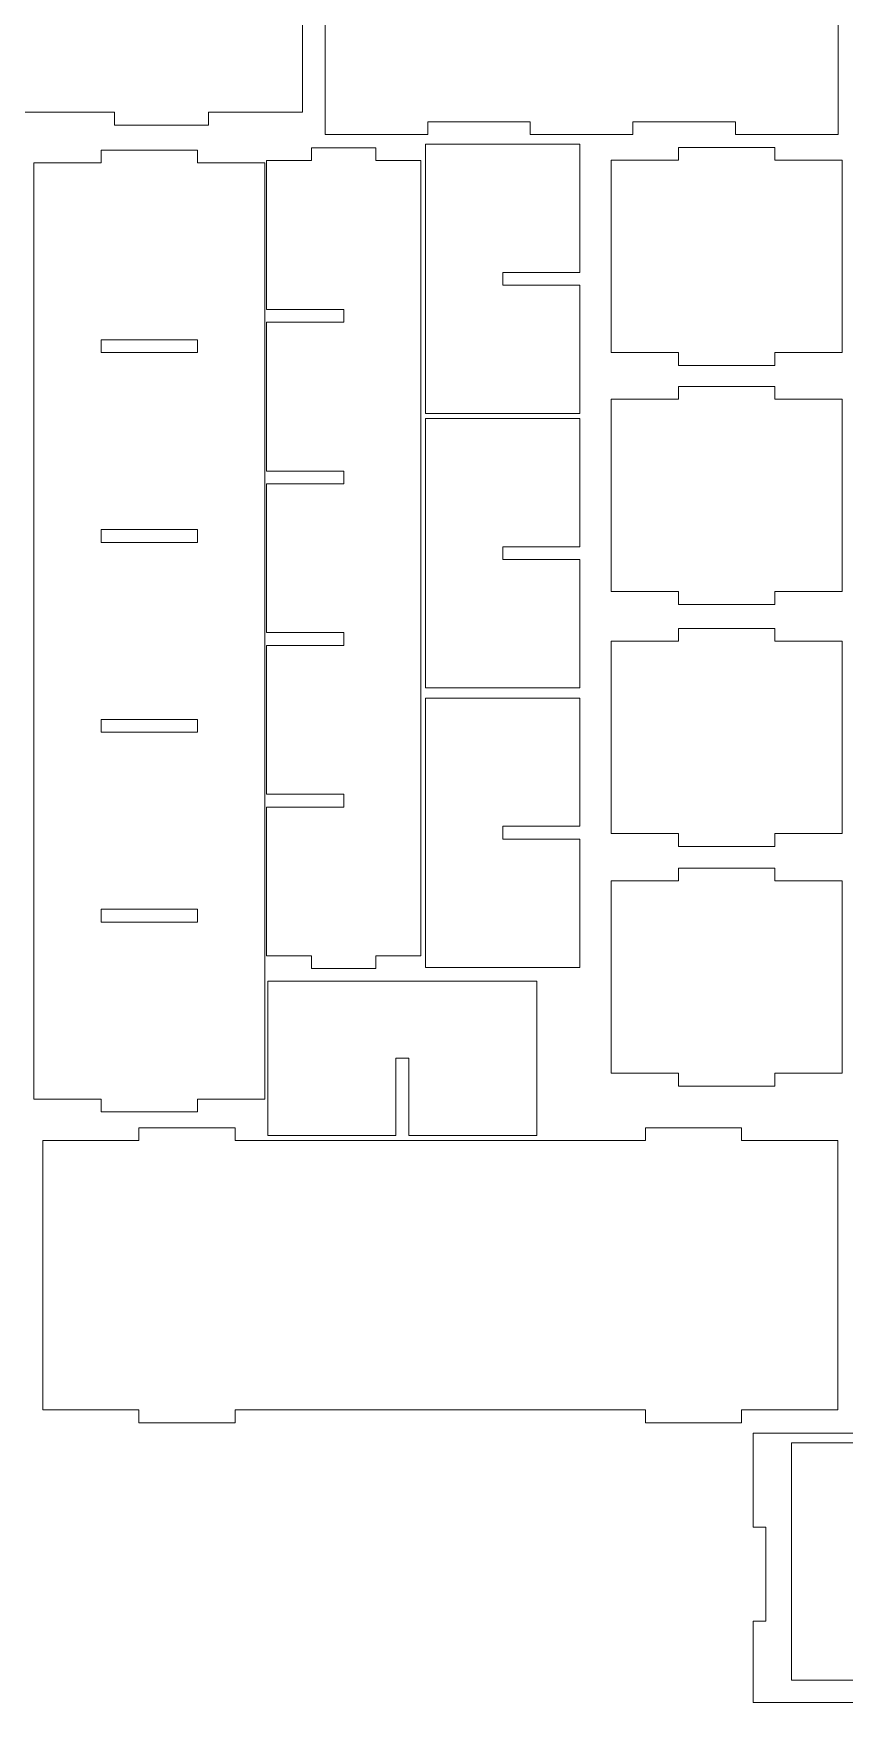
# Model space of a CAD drawing. Header units: millimetres. Extents: x -788 to 788, y -1290 to 1290.
# Drawn here: x -135 to 118, y 134 to 659 of the extents above; entities that cross this region are included whole.
import ezdxf

# ---------------------------------------------------------------- set-up
doc = ezdxf.new("R2010")
doc.units = ezdxf.units.MM
doc.header["$MEASUREMENT"] = 0
doc.layers.add('Camada 1', color=7, linetype='Continuous')

msp = doc.modelspace()

# ---------------------------------------------------------------- linework, layer by layer
at = {"layer": 'Camada 1', "color": 250, "lineweight": 20}
for points, knots in [([(-541.6281, 612.0934), (-541.6281, 612.0934), (-484.1736, 612.0934), (-484.1736, 612.0934), (-484.1736, 612.0934), (-484.1736, 612.0934), (-484.1736, 608.0934), (-484.1736, 608.0934), (-484.1736, 608.0934), (-484.1736, 608.0934), (-426.719, 608.0934), (-426.719, 608.0934), (-426.719, 608.0934), (-426.719, 608.0934), (-426.719, 612.0934), (-426.719, 612.0934), (-426.719, 612.0934), (-426.719, 612.0934), (-369.2645, 612.0934), (-369.2645, 612.0934), (-369.2645, 612.0934), (-369.2645, 612.0934), (-369.2645, 608.0934), (-369.2645, 608.0934), (-369.2645, 608.0934), (-369.2645, 608.0934), (-311.8099, 608.0934), (-311.8099, 608.0934), (-311.8099, 608.0934), (-311.8099, 608.0934), (-311.8099, 612.0934), (-311.8099, 612.0934), (-311.8099, 612.0934), (-311.8099, 612.0934), (-254.3554, 612.0934), (-254.3554, 612.0934), (-254.3554, 612.0934), (-254.3554, 612.0934), (-254.3554, 608.0934), (-254.3554, 608.0934), (-254.3554, 608.0934), (-254.3554, 608.0934), (-196.9008, 608.0934), (-196.9008, 608.0934), (-196.9008, 608.0934), (-196.9008, 608.0934), (-196.9008, 612.0934), (-196.9008, 612.0934), (-196.9008, 612.0934), (-196.9008, 612.0934), (-139.4463, 612.0934), (-139.4463, 612.0934), (-139.4463, 612.0934), (-139.4463, 612.0934), (-139.4463, 634.0934), (-139.4463, 634.0934), (-139.4463, 634.0934), (-139.4463, 634.0934), (-110.113, 634.0934), (-110.113, 634.0934), (-110.113, 634.0934), (-110.113, 634.0934), (-110.113, 630.0934), (-110.113, 630.0934), (-110.113, 630.0934), (-110.113, 630.0934), (-80.7796, 630.0934), (-80.7796, 630.0934), (-80.7796, 630.0934), (-80.7796, 630.0934), (-80.7796, 634.0934), (-80.7796, 634.0934), (-80.7796, 634.0934), (-80.7796, 634.0934), (-51.4463, 634.0934), (-51.4463, 634.0934), (-51.4463, 634.0934), (-51.4463, 634.0934), (-51.4463, 669.522), (-51.4463, 669.522), (-51.4463, 669.522), (-51.4463, 669.522), (-47.4463, 669.522), (-47.4463, 669.522), (-47.4463, 669.522), (-47.4463, 669.522), (-47.4463, 704.9505), (-47.4463, 704.9505), (-47.4463, 704.9505), (-47.4463, 704.9505), (-51.4463, 704.9505), (-51.4463, 704.9505), (-51.4463, 704.9505), (-51.4463, 704.9505), (-51.4463, 740.3791), (-51.4463, 740.3791), (-51.4463, 740.3791), (-51.4463, 740.3791), (-47.4463, 740.3791), (-47.4463, 740.3791), (-47.4463, 740.3791), (-47.4463, 740.3791), (-47.4463, 775.8077), (-47.4463, 775.8077), (-47.4463, 775.8077), (-47.4463, 775.8077), (-51.4463, 775.8077), (-51.4463, 775.8077), (-51.4463, 775.8077), (-51.4463, 775.8077), (-51.4463, 811.2363), (-51.4463, 811.2363), (-51.4463, 811.2363), (-51.4463, 811.2363), (-47.4463, 811.2363), (-47.4463, 811.2363), (-47.4463, 811.2363), (-47.4463, 811.2363), (-47.4463, 846.6648), (-47.4463, 846.6648), (-47.4463, 846.6648), (-47.4463, 846.6648), (-51.4463, 846.6648), (-51.4463, 846.6648), (-51.4463, 846.6648), (-51.4463, 846.6648), (-51.4463, 882.0934), (-51.4463, 882.0934), (-51.4463, 882.0934), (-51.4463, 882.0934), (-80.7796, 882.0934), (-80.7796, 882.0934), (-80.7796, 882.0934), (-80.7796, 882.0934), (-80.7796, 886.0934), (-80.7796, 886.0934), (-80.7796, 886.0934), (-80.7796, 886.0934), (-110.113, 886.0934), (-110.113, 886.0934), (-110.113, 886.0934), (-110.113, 886.0934), (-110.113, 882.0934), (-110.113, 882.0934), (-110.113, 882.0934), (-110.113, 882.0934), (-139.4463, 882.0934), (-139.4463, 882.0934), (-139.4463, 882.0934), (-139.4463, 882.0934), (-139.4463, 904.0934), (-139.4463, 904.0934), (-139.4463, 904.0934), (-139.4463, 904.0934), (-196.9008, 904.0934), (-196.9008, 904.0934), (-196.9008, 904.0934), (-196.9008, 904.0934), (-196.9008, 908.0934), (-196.9008, 908.0934), (-196.9008, 908.0934), (-196.9008, 908.0934), (-254.3554, 908.0934), (-254.3554, 908.0934), (-254.3554, 908.0934), (-254.3554, 908.0934), (-254.3554, 904.0934), (-254.3554, 904.0934), (-254.3554, 904.0934), (-254.3554, 904.0934), (-311.8099, 904.0934), (-311.8099, 904.0934), (-311.8099, 904.0934), (-311.8099, 904.0934), (-311.8099, 908.0934), (-311.8099, 908.0934), (-311.8099, 908.0934), (-311.8099, 908.0934), (-369.2645, 908.0934), (-369.2645, 908.0934), (-369.2645, 908.0934), (-369.2645, 908.0934), (-369.2645, 904.0934), (-369.2645, 904.0934), (-369.2645, 904.0934), (-369.2645, 904.0934), (-426.719, 904.0934), (-426.719, 904.0934), (-426.719, 904.0934), (-426.719, 904.0934), (-426.719, 908.0934), (-426.719, 908.0934), (-426.719, 908.0934), (-426.719, 908.0934), (-484.1736, 908.0934), (-484.1736, 908.0934), (-484.1736, 908.0934), (-484.1736, 908.0934), (-484.1736, 904.0934), (-484.1736, 904.0934), (-484.1736, 904.0934), (-484.1736, 904.0934), (-541.6281, 904.0934), (-541.6281, 904.0934), (-541.6281, 904.0934), (-541.6281, 904.0934), (-541.6281, 908.0934), (-541.6281, 908.0934), (-541.6281, 908.0934), (-541.6281, 908.0934), (-599.0827, 908.0934), (-599.0827, 908.0934), (-599.0827, 908.0934), (-599.0827, 908.0934), (-599.0827, 904.0934), (-599.0827, 904.0934), (-599.0827, 904.0934), (-599.0827, 904.0934), (-656.5372, 904.0934), (-656.5372, 904.0934), (-656.5372, 904.0934), (-656.5372, 904.0934), (-656.5372, 908.0934), (-656.5372, 908.0934), (-656.5372, 908.0934), (-656.5372, 908.0934), (-713.9918, 908.0934), (-713.9918, 908.0934), (-713.9918, 908.0934), (-713.9918, 908.0934), (-713.9918, 904.0934), (-713.9918, 904.0934), (-713.9918, 904.0934), (-713.9918, 904.0934), (-771.4463, 904.0934), (-771.4463, 904.0934), (-771.4463, 904.0934), (-771.4463, 904.0934), (-771.4463, 862.3791), (-771.4463, 862.3791), (-771.4463, 862.3791), (-771.4463, 862.3791), (-775.4463, 862.3791), (-775.4463, 862.3791), (-775.4463, 862.3791), (-775.4463, 862.3791), (-775.4463, 820.6648), (-775.4463, 820.6648), (-775.4463, 820.6648), (-775.4463, 820.6648), (-771.4463, 820.6648), (-771.4463, 820.6648), (-771.4463, 820.6648), (-771.4463, 820.6648), (-771.4463, 778.9505), (-771.4463, 778.9505), (-771.4463, 778.9505), (-771.4463, 778.9505), (-775.4463, 778.9505), (-775.4463, 778.9505), (-775.4463, 778.9505), (-775.4463, 778.9505), (-775.4463, 737.2363), (-775.4463, 737.2363), (-775.4463, 737.2363), (-775.4463, 737.2363), (-771.4463, 737.2363), (-771.4463, 737.2363), (-771.4463, 737.2363), (-771.4463, 737.2363), (-771.4463, 695.522), (-771.4463, 695.522), (-771.4463, 695.522), (-771.4463, 695.522), (-775.4463, 695.522), (-775.4463, 695.522), (-775.4463, 695.522), (-775.4463, 695.522), (-775.4463, 653.8077), (-775.4463, 653.8077), (-775.4463, 653.8077), (-775.4463, 653.8077), (-771.4463, 653.8077), (-771.4463, 653.8077), (-771.4463, 653.8077), (-771.4463, 653.8077), (-771.4463, 612.0934), (-771.4463, 612.0934), (-771.4463, 612.0934), (-771.4463, 612.0934), (-713.9918, 612.0934), (-713.9918, 612.0934), (-713.9918, 612.0934), (-713.9918, 612.0934), (-713.9918, 608.0934), (-713.9918, 608.0934), (-713.9918, 608.0934), (-713.9918, 608.0934), (-656.5372, 608.0934), (-656.5372, 608.0934), (-656.5372, 608.0934), (-656.5372, 608.0934), (-656.5372, 612.0934), (-656.5372, 612.0934), (-656.5372, 612.0934), (-656.5372, 612.0934), (-599.0827, 612.0934), (-599.0827, 612.0934), (-599.0827, 612.0934), (-599.0827, 612.0934), (-599.0827, 608.0934), (-599.0827, 608.0934), (-599.0827, 608.0934), (-599.0827, 608.0934), (-541.6281, 608.0934), (-541.6281, 608.0934), (-541.6281, 608.0934), (-541.6281, 608.0934), (-541.6281, 612.0934), (-541.6281, 612.0934)], [0, 0, 0, 0, 0.01234568, 0.01234568, 0.01234568, 0.01234568, 0.02469136, 0.02469136, 0.02469136, 0.02469136, 0.03703704, 0.03703704, 0.03703704, 0.03703704, 0.04938272, 0.04938272, 0.04938272, 0.04938272, 0.0617284, 0.0617284, 0.0617284, 0.0617284, 0.07407407, 0.07407407, 0.07407407, 0.07407407, 0.08641975, 0.08641975, 0.08641975, 0.08641975, 0.09876543, 0.09876543, 0.09876543, 0.09876543, 0.11111111, 0.11111111, 0.11111111, 0.11111111, 0.12345679, 0.12345679, 0.12345679, 0.12345679, 0.13580247, 0.13580247, 0.13580247, 0.13580247, 0.14814815, 0.14814815, 0.14814815, 0.14814815, 0.16049383, 0.16049383, 0.16049383, 0.16049383, 0.17283951, 0.17283951, 0.17283951, 0.17283951, 0.18518519, 0.18518519, 0.18518519, 0.18518519, 0.19753086, 0.19753086, 0.19753086, 0.19753086, 0.20987654, 0.20987654, 0.20987654, 0.20987654, 0.22222222, 0.22222222, 0.22222222, 0.22222222, 0.2345679, 0.2345679, 0.2345679, 0.2345679, 0.24691358, 0.24691358, 0.24691358, 0.24691358, 0.25925926, 0.25925926, 0.25925926, 0.25925926, 0.27160494, 0.27160494, 0.27160494, 0.27160494, 0.28395062, 0.28395062, 0.28395062, 0.28395062, 0.2962963, 0.2962963, 0.2962963, 0.2962963, 0.30864198, 0.30864198, 0.30864198, 0.30864198, 0.32098765, 0.32098765, 0.32098765, 0.32098765, 0.33333333, 0.33333333, 0.33333333, 0.33333333, 0.34567901, 0.34567901, 0.34567901, 0.34567901, 0.35802469, 0.35802469, 0.35802469, 0.35802469, 0.37037037, 0.37037037, 0.37037037, 0.37037037, 0.38271605, 0.38271605, 0.38271605, 0.38271605, 0.39506173, 0.39506173, 0.39506173, 0.39506173, 0.40740741, 0.40740741, 0.40740741, 0.40740741, 0.41975309, 0.41975309, 0.41975309, 0.41975309, 0.43209877, 0.43209877, 0.43209877, 0.43209877, 0.44444444, 0.44444444, 0.44444444, 0.44444444, 0.45679012, 0.45679012, 0.45679012, 0.45679012, 0.4691358, 0.4691358, 0.4691358, 0.4691358, 0.48148148, 0.48148148, 0.48148148, 0.48148148, 0.49382716, 0.49382716, 0.49382716, 0.49382716, 0.50617284, 0.50617284, 0.50617284, 0.50617284, 0.51851852, 0.51851852, 0.51851852, 0.51851852, 0.5308642, 0.5308642, 0.5308642, 0.5308642, 0.54320988, 0.54320988, 0.54320988, 0.54320988, 0.55555556, 0.55555556, 0.55555556, 0.55555556, 0.56790123, 0.56790123, 0.56790123, 0.56790123, 0.58024691, 0.58024691, 0.58024691, 0.58024691, 0.59259259, 0.59259259, 0.59259259, 0.59259259, 0.60493827, 0.60493827, 0.60493827, 0.60493827, 0.61728395, 0.61728395, 0.61728395, 0.61728395, 0.62962963, 0.62962963, 0.62962963, 0.62962963, 0.64197531, 0.64197531, 0.64197531, 0.64197531, 0.65432099, 0.65432099, 0.65432099, 0.65432099, 0.66666667, 0.66666667, 0.66666667, 0.66666667, 0.67901235, 0.67901235, 0.67901235, 0.67901235, 0.69135802, 0.69135802, 0.69135802, 0.69135802, 0.7037037, 0.7037037, 0.7037037, 0.7037037, 0.71604938, 0.71604938, 0.71604938, 0.71604938, 0.72839506, 0.72839506, 0.72839506, 0.72839506, 0.74074074, 0.74074074, 0.74074074, 0.74074074, 0.75308642, 0.75308642, 0.75308642, 0.75308642, 0.7654321, 0.7654321, 0.7654321, 0.7654321, 0.77777778, 0.77777778, 0.77777778, 0.77777778, 0.79012346, 0.79012346, 0.79012346, 0.79012346, 0.80246914, 0.80246914, 0.80246914, 0.80246914, 0.81481481, 0.81481481, 0.81481481, 0.81481481, 0.82716049, 0.82716049, 0.82716049, 0.82716049, 0.83950617, 0.83950617, 0.83950617, 0.83950617, 0.85185185, 0.85185185, 0.85185185, 0.85185185, 0.86419753, 0.86419753, 0.86419753, 0.86419753, 0.87654321, 0.87654321, 0.87654321, 0.87654321, 0.88888889, 0.88888889, 0.88888889, 0.88888889, 0.90123457, 0.90123457, 0.90123457, 0.90123457, 0.91358025, 0.91358025, 0.91358025, 0.91358025, 0.92592593, 0.92592593, 0.92592593, 0.92592593, 0.9382716, 0.9382716, 0.9382716, 0.9382716, 0.95061728, 0.95061728, 0.95061728, 0.95061728, 0.96296296, 0.96296296, 0.96296296, 0.96296296, 0.97530864, 0.97530864, 0.97530864, 0.97530864, 1, 1, 1, 1]), ([(83.5537, 879.0934), (83.5537, 879.0934), (51.5537, 879.0934), (51.5537, 879.0934), (51.5537, 879.0934), (51.5537, 879.0934), (51.5537, 883.0934), (51.5537, 883.0934), (51.5537, 883.0934), (51.5537, 883.0934), (19.5537, 883.0934), (19.5537, 883.0934), (19.5537, 883.0934), (19.5537, 883.0934), (19.5537, 879.0934), (19.5537, 879.0934), (19.5537, 879.0934), (19.5537, 879.0934), (-12.4463, 879.0934), (-12.4463, 879.0934), (-12.4463, 879.0934), (-12.4463, 879.0934), (-12.4463, 883.0934), (-12.4463, 883.0934), (-12.4463, 883.0934), (-12.4463, 883.0934), (-44.4463, 883.0934), (-44.4463, 883.0934), (-44.4463, 883.0934), (-44.4463, 883.0934), (-44.4463, 627.0934), (-44.4463, 627.0934), (-44.4463, 627.0934), (-44.4463, 627.0934), (-12.4463, 627.0934), (-12.4463, 627.0934), (-12.4463, 627.0934), (-12.4463, 627.0934), (-12.4463, 631.0934), (-12.4463, 631.0934), (-12.4463, 631.0934), (-12.4463, 631.0934), (19.5537, 631.0934), (19.5537, 631.0934), (19.5537, 631.0934), (19.5537, 631.0934), (19.5537, 627.0934), (19.5537, 627.0934), (19.5537, 627.0934), (19.5537, 627.0934), (51.5537, 627.0934), (51.5537, 627.0934), (51.5537, 627.0934), (51.5537, 627.0934), (51.5537, 631.0934), (51.5537, 631.0934), (51.5537, 631.0934), (51.5537, 631.0934), (83.5537, 631.0934), (83.5537, 631.0934), (83.5537, 631.0934), (83.5537, 631.0934), (83.5537, 627.0934), (83.5537, 627.0934), (83.5537, 627.0934), (83.5537, 627.0934), (115.5537, 627.0934), (115.5537, 627.0934), (115.5537, 627.0934), (115.5537, 627.0934), (115.5537, 666.522), (115.5537, 666.522), (115.5537, 666.522), (115.5537, 666.522), (111.5537, 666.522), (111.5537, 666.522), (111.5537, 666.522), (111.5537, 666.522), (111.5537, 701.9505), (111.5537, 701.9505), (111.5537, 701.9505), (111.5537, 701.9505), (115.5537, 701.9505), (115.5537, 701.9505), (115.5537, 701.9505), (115.5537, 701.9505), (115.5537, 737.3791), (115.5537, 737.3791), (115.5537, 737.3791), (115.5537, 737.3791), (111.5537, 737.3791), (111.5537, 737.3791), (111.5537, 737.3791), (111.5537, 737.3791), (111.5537, 772.8077), (111.5537, 772.8077), (111.5537, 772.8077), (111.5537, 772.8077), (115.5537, 772.8077), (115.5537, 772.8077), (115.5537, 772.8077), (115.5537, 772.8077), (115.5537, 808.2363), (115.5537, 808.2363), (115.5537, 808.2363), (115.5537, 808.2363), (111.5537, 808.2363), (111.5537, 808.2363), (111.5537, 808.2363), (111.5537, 808.2363), (111.5537, 843.6648), (111.5537, 843.6648), (111.5537, 843.6648), (111.5537, 843.6648), (115.5537, 843.6648), (115.5537, 843.6648), (115.5537, 843.6648), (115.5537, 843.6648), (115.5537, 883.0934), (115.5537, 883.0934), (115.5537, 883.0934), (115.5537, 883.0934), (83.5537, 883.0934), (83.5537, 883.0934), (83.5537, 883.0934), (83.5537, 883.0934), (83.5537, 879.0934), (83.5537, 879.0934)], [0, 0, 0, 0, 0.03030303, 0.03030303, 0.03030303, 0.03030303, 0.06060606, 0.06060606, 0.06060606, 0.06060606, 0.09090909, 0.09090909, 0.09090909, 0.09090909, 0.12121212, 0.12121212, 0.12121212, 0.12121212, 0.15151515, 0.15151515, 0.15151515, 0.15151515, 0.18181818, 0.18181818, 0.18181818, 0.18181818, 0.21212121, 0.21212121, 0.21212121, 0.21212121, 0.24242424, 0.24242424, 0.24242424, 0.24242424, 0.27272727, 0.27272727, 0.27272727, 0.27272727, 0.3030303, 0.3030303, 0.3030303, 0.3030303, 0.33333333, 0.33333333, 0.33333333, 0.33333333, 0.36363636, 0.36363636, 0.36363636, 0.36363636, 0.39393939, 0.39393939, 0.39393939, 0.39393939, 0.42424242, 0.42424242, 0.42424242, 0.42424242, 0.45454545, 0.45454545, 0.45454545, 0.45454545, 0.48484848, 0.48484848, 0.48484848, 0.48484848, 0.51515152, 0.51515152, 0.51515152, 0.51515152, 0.54545455, 0.54545455, 0.54545455, 0.54545455, 0.57575758, 0.57575758, 0.57575758, 0.57575758, 0.60606061, 0.60606061, 0.60606061, 0.60606061, 0.63636364, 0.63636364, 0.63636364, 0.63636364, 0.66666667, 0.66666667, 0.66666667, 0.66666667, 0.6969697, 0.6969697, 0.6969697, 0.6969697, 0.72727273, 0.72727273, 0.72727273, 0.72727273, 0.75757576, 0.75757576, 0.75757576, 0.75757576, 0.78787879, 0.78787879, 0.78787879, 0.78787879, 0.81818182, 0.81818182, 0.81818182, 0.81818182, 0.84848485, 0.84848485, 0.84848485, 0.84848485, 0.87878788, 0.87878788, 0.87878788, 0.87878788, 0.90909091, 0.90909091, 0.90909091, 0.90909091, 0.93939394, 0.93939394, 0.93939394, 0.93939394, 1, 1, 1, 1]), ([(-63.2671, 326.2996), (-63.2671, 326.2996), (-63.2671, 618.2996), (-63.2671, 618.2996), (-63.2671, 618.2996), (-63.2671, 618.2996), (-84.2671, 618.2996), (-84.2671, 618.2996), (-84.2671, 618.2996), (-84.2671, 618.2996), (-84.2671, 622.2996), (-84.2671, 622.2996), (-84.2671, 622.2996), (-84.2671, 622.2996), (-114.2671, 622.2996), (-114.2671, 622.2996), (-114.2671, 622.2996), (-114.2671, 622.2996), (-114.2671, 618.2996), (-114.2671, 618.2996), (-114.2671, 618.2996), (-114.2671, 618.2996), (-135.2671, 618.2996), (-135.2671, 618.2996), (-135.2671, 618.2996), (-135.2671, 618.2996), (-135.2671, 326.2996), (-135.2671, 326.2996), (-135.2671, 326.2996), (-135.2671, 326.2996), (-114.2671, 326.2996), (-114.2671, 326.2996), (-114.2671, 326.2996), (-114.2671, 326.2996), (-114.2671, 322.2996), (-114.2671, 322.2996), (-114.2671, 322.2996), (-114.2671, 322.2996), (-84.2671, 322.2996), (-84.2671, 322.2996), (-84.2671, 322.2996), (-84.2671, 322.2996), (-84.2671, 326.2996), (-84.2671, 326.2996), (-84.2671, 326.2996), (-84.2671, 326.2996), (-63.2671, 326.2996), (-63.2671, 326.2996)], [0, 0, 0, 0, 0.07692308, 0.07692308, 0.07692308, 0.07692308, 0.15384615, 0.15384615, 0.15384615, 0.15384615, 0.23076923, 0.23076923, 0.23076923, 0.23076923, 0.30769231, 0.30769231, 0.30769231, 0.30769231, 0.38461538, 0.38461538, 0.38461538, 0.38461538, 0.46153846, 0.46153846, 0.46153846, 0.46153846, 0.53846154, 0.53846154, 0.53846154, 0.53846154, 0.61538462, 0.61538462, 0.61538462, 0.61538462, 0.69230769, 0.69230769, 0.69230769, 0.69230769, 0.76923077, 0.76923077, 0.76923077, 0.76923077, 0.84615385, 0.84615385, 0.84615385, 0.84615385, 1, 1, 1, 1]), ([(-14.5503, 618.9829), (-14.5503, 618.9829), (-28.6338, 618.9829), (-28.6338, 618.9829), (-28.6338, 618.9829), (-28.6338, 618.9829), (-28.6338, 622.9829), (-28.6338, 622.9829), (-28.6338, 622.9829), (-28.6338, 622.9829), (-48.6338, 622.9829), (-48.6338, 622.9829), (-48.6338, 622.9829), (-48.6338, 622.9829), (-48.6338, 618.9829), (-48.6338, 618.9829), (-48.6338, 618.9829), (-48.6338, 618.9829), (-62.7173, 618.9829), (-62.7173, 618.9829), (-62.7173, 618.9829), (-62.7173, 618.9829), (-62.7173, 572.5829), (-62.7173, 572.5829), (-62.7173, 572.5829), (-62.7173, 572.5829), (-38.6338, 572.5829), (-38.6338, 572.5829), (-38.6338, 572.5829), (-38.6338, 572.5829), (-38.6338, 568.5829), (-38.6338, 568.5829), (-38.6338, 568.5829), (-38.6338, 568.5829), (-62.7173, 568.5829), (-62.7173, 568.5829), (-62.7173, 568.5829), (-62.7173, 568.5829), (-62.7173, 522.1829), (-62.7173, 522.1829), (-62.7173, 522.1829), (-62.7173, 522.1829), (-38.6338, 522.1829), (-38.6338, 522.1829), (-38.6338, 522.1829), (-38.6338, 522.1829), (-38.6338, 518.1829), (-38.6338, 518.1829), (-38.6338, 518.1829), (-38.6338, 518.1829), (-62.7173, 518.1829), (-62.7173, 518.1829), (-62.7173, 518.1829), (-62.7173, 518.1829), (-62.7173, 471.7829), (-62.7173, 471.7829), (-62.7173, 471.7829), (-62.7173, 471.7829), (-38.6338, 471.7829), (-38.6338, 471.7829), (-38.6338, 471.7829), (-38.6338, 471.7829), (-38.6338, 467.7829), (-38.6338, 467.7829), (-38.6338, 467.7829), (-38.6338, 467.7829), (-62.7173, 467.7829), (-62.7173, 467.7829), (-62.7173, 467.7829), (-62.7173, 467.7829), (-62.7173, 421.3829), (-62.7173, 421.3829), (-62.7173, 421.3829), (-62.7173, 421.3829), (-38.6338, 421.3829), (-38.6338, 421.3829), (-38.6338, 421.3829), (-38.6338, 421.3829), (-38.6338, 417.3829), (-38.6338, 417.3829), (-38.6338, 417.3829), (-38.6338, 417.3829), (-62.7173, 417.3829), (-62.7173, 417.3829), (-62.7173, 417.3829), (-62.7173, 417.3829), (-62.7173, 370.9829), (-62.7173, 370.9829), (-62.7173, 370.9829), (-62.7173, 370.9829), (-48.6338, 370.9829), (-48.6338, 370.9829), (-48.6338, 370.9829), (-48.6338, 370.9829), (-48.6338, 366.9829), (-48.6338, 366.9829), (-48.6338, 366.9829), (-48.6338, 366.9829), (-28.6338, 366.9829), (-28.6338, 366.9829), (-28.6338, 366.9829), (-28.6338, 366.9829), (-28.6338, 370.9829), (-28.6338, 370.9829), (-28.6338, 370.9829), (-28.6338, 370.9829), (-14.5503, 370.9829), (-14.5503, 370.9829), (-14.5503, 370.9829), (-14.5503, 370.9829), (-14.5503, 618.9829), (-14.5503, 618.9829)], [0, 0, 0, 0, 0.03448276, 0.03448276, 0.03448276, 0.03448276, 0.06896552, 0.06896552, 0.06896552, 0.06896552, 0.10344828, 0.10344828, 0.10344828, 0.10344828, 0.13793103, 0.13793103, 0.13793103, 0.13793103, 0.17241379, 0.17241379, 0.17241379, 0.17241379, 0.20689655, 0.20689655, 0.20689655, 0.20689655, 0.24137931, 0.24137931, 0.24137931, 0.24137931, 0.27586207, 0.27586207, 0.27586207, 0.27586207, 0.31034483, 0.31034483, 0.31034483, 0.31034483, 0.34482759, 0.34482759, 0.34482759, 0.34482759, 0.37931034, 0.37931034, 0.37931034, 0.37931034, 0.4137931, 0.4137931, 0.4137931, 0.4137931, 0.44827586, 0.44827586, 0.44827586, 0.44827586, 0.48275862, 0.48275862, 0.48275862, 0.48275862, 0.51724138, 0.51724138, 0.51724138, 0.51724138, 0.55172414, 0.55172414, 0.55172414, 0.55172414, 0.5862069, 0.5862069, 0.5862069, 0.5862069, 0.62068966, 0.62068966, 0.62068966, 0.62068966, 0.65517241, 0.65517241, 0.65517241, 0.65517241, 0.68965517, 0.68965517, 0.68965517, 0.68965517, 0.72413793, 0.72413793, 0.72413793, 0.72413793, 0.75862069, 0.75862069, 0.75862069, 0.75862069, 0.79310345, 0.79310345, 0.79310345, 0.79310345, 0.82758621, 0.82758621, 0.82758621, 0.82758621, 0.86206897, 0.86206897, 0.86206897, 0.86206897, 0.89655172, 0.89655172, 0.89655172, 0.89655172, 0.93103448, 0.93103448, 0.93103448, 0.93103448, 1, 1, 1, 1]), ([(-13.1043, 624.0934), (-13.1043, 624.0934), (35.0627, 624.0934), (35.0627, 624.0934), (35.0627, 624.0934), (35.0627, 624.0934), (35.0627, 584.0934), (35.0627, 584.0934), (35.0627, 584.0934), (35.0627, 584.0934), (10.9792, 584.0934), (10.9792, 584.0934), (10.9792, 584.0934), (10.9792, 584.0934), (10.9792, 580.0934), (10.9792, 580.0934), (10.9792, 580.0934), (10.9792, 580.0934), (35.0627, 580.0934), (35.0627, 580.0934), (35.0627, 580.0934), (35.0627, 580.0934), (35.0627, 540.0934), (35.0627, 540.0934), (35.0627, 540.0934), (35.0627, 540.0934), (-13.1043, 540.0934), (-13.1043, 540.0934), (-13.1043, 540.0934), (-13.1043, 540.0934), (-13.1043, 624.0934), (-13.1043, 624.0934)], [0, 0, 0, 0, 0.11111111, 0.11111111, 0.11111111, 0.11111111, 0.22222222, 0.22222222, 0.22222222, 0.22222222, 0.33333333, 0.33333333, 0.33333333, 0.33333333, 0.44444444, 0.44444444, 0.44444444, 0.44444444, 0.55555556, 0.55555556, 0.55555556, 0.55555556, 0.66666667, 0.66666667, 0.66666667, 0.66666667, 0.77777778, 0.77777778, 0.77777778, 0.77777778, 1, 1, 1, 1]), ([(116.8298, 559.0935), (116.8298, 559.0935), (116.8298, 619.0935), (116.8298, 619.0935), (116.8298, 619.0935), (116.8298, 619.0935), (95.8298, 619.0935), (95.8298, 619.0935), (95.8298, 619.0935), (95.8298, 619.0935), (95.8298, 623.0935), (95.8298, 623.0935), (95.8298, 623.0935), (95.8298, 623.0935), (65.8298, 623.0935), (65.8298, 623.0935), (65.8298, 623.0935), (65.8298, 623.0935), (65.8298, 619.0935), (65.8298, 619.0935), (65.8298, 619.0935), (65.8298, 619.0935), (44.8298, 619.0935), (44.8298, 619.0935), (44.8298, 619.0935), (44.8298, 619.0935), (44.8298, 559.0935), (44.8298, 559.0935), (44.8298, 559.0935), (44.8298, 559.0935), (65.8298, 559.0935), (65.8298, 559.0935), (65.8298, 559.0935), (65.8298, 559.0935), (65.8298, 555.0935), (65.8298, 555.0935), (65.8298, 555.0935), (65.8298, 555.0935), (95.8298, 555.0935), (95.8298, 555.0935), (95.8298, 555.0935), (95.8298, 555.0935), (95.8298, 559.0935), (95.8298, 559.0935), (95.8298, 559.0935), (95.8298, 559.0935), (116.8298, 559.0935), (116.8298, 559.0935)], [0, 0, 0, 0, 0.07692308, 0.07692308, 0.07692308, 0.07692308, 0.15384615, 0.15384615, 0.15384615, 0.15384615, 0.23076923, 0.23076923, 0.23076923, 0.23076923, 0.30769231, 0.30769231, 0.30769231, 0.30769231, 0.38461538, 0.38461538, 0.38461538, 0.38461538, 0.46153846, 0.46153846, 0.46153846, 0.46153846, 0.53846154, 0.53846154, 0.53846154, 0.53846154, 0.61538462, 0.61538462, 0.61538462, 0.61538462, 0.69230769, 0.69230769, 0.69230769, 0.69230769, 0.76923077, 0.76923077, 0.76923077, 0.76923077, 0.84615385, 0.84615385, 0.84615385, 0.84615385, 1, 1, 1, 1]), ([(-84.2671, 559.0996), (-84.2671, 559.0996), (-114.2671, 559.0996), (-114.2671, 559.0996), (-114.2671, 559.0996), (-114.2671, 559.0996), (-114.2671, 563.0996), (-114.2671, 563.0996), (-114.2671, 563.0996), (-114.2671, 563.0996), (-84.2671, 563.0996), (-84.2671, 563.0996), (-84.2671, 563.0996), (-84.2671, 563.0996), (-84.2671, 559.0996), (-84.2671, 559.0996)], [0, 0, 0, 0, 0.2, 0.2, 0.2, 0.2, 0.4, 0.4, 0.4, 0.4, 0.6, 0.6, 0.6, 0.6, 1, 1, 1, 1]), ([(116.8298, 484.5868), (116.8298, 484.5868), (116.8298, 544.5868), (116.8298, 544.5868), (116.8298, 544.5868), (116.8298, 544.5868), (95.8298, 544.5868), (95.8298, 544.5868), (95.8298, 544.5868), (95.8298, 544.5868), (95.8298, 548.5868), (95.8298, 548.5868), (95.8298, 548.5868), (95.8298, 548.5868), (65.8298, 548.5868), (65.8298, 548.5868), (65.8298, 548.5868), (65.8298, 548.5868), (65.8298, 544.5868), (65.8298, 544.5868), (65.8298, 544.5868), (65.8298, 544.5868), (44.8298, 544.5868), (44.8298, 544.5868), (44.8298, 544.5868), (44.8298, 544.5868), (44.8298, 484.5868), (44.8298, 484.5868), (44.8298, 484.5868), (44.8298, 484.5868), (65.8298, 484.5868), (65.8298, 484.5868), (65.8298, 484.5868), (65.8298, 484.5868), (65.8298, 480.5868), (65.8298, 480.5868), (65.8298, 480.5868), (65.8298, 480.5868), (95.8298, 480.5868), (95.8298, 480.5868), (95.8298, 480.5868), (95.8298, 480.5868), (95.8298, 484.5868), (95.8298, 484.5868), (95.8298, 484.5868), (95.8298, 484.5868), (116.8298, 484.5868), (116.8298, 484.5868)], [0, 0, 0, 0, 0.07692308, 0.07692308, 0.07692308, 0.07692308, 0.15384615, 0.15384615, 0.15384615, 0.15384615, 0.23076923, 0.23076923, 0.23076923, 0.23076923, 0.30769231, 0.30769231, 0.30769231, 0.30769231, 0.38461538, 0.38461538, 0.38461538, 0.38461538, 0.46153846, 0.46153846, 0.46153846, 0.46153846, 0.53846154, 0.53846154, 0.53846154, 0.53846154, 0.61538462, 0.61538462, 0.61538462, 0.61538462, 0.69230769, 0.69230769, 0.69230769, 0.69230769, 0.76923077, 0.76923077, 0.76923077, 0.76923077, 0.84615385, 0.84615385, 0.84615385, 0.84615385, 1, 1, 1, 1]), ([(-13.1043, 538.58), (-13.1043, 538.58), (35.0627, 538.58), (35.0627, 538.58), (35.0627, 538.58), (35.0627, 538.58), (35.0627, 498.58), (35.0627, 498.58), (35.0627, 498.58), (35.0627, 498.58), (10.9792, 498.58), (10.9792, 498.58), (10.9792, 498.58), (10.9792, 498.58), (10.9792, 494.58), (10.9792, 494.58), (10.9792, 494.58), (10.9792, 494.58), (35.0627, 494.58), (35.0627, 494.58), (35.0627, 494.58), (35.0627, 494.58), (35.0627, 454.58), (35.0627, 454.58), (35.0627, 454.58), (35.0627, 454.58), (-13.1043, 454.58), (-13.1043, 454.58), (-13.1043, 454.58), (-13.1043, 454.58), (-13.1043, 538.58), (-13.1043, 538.58)], [0, 0, 0, 0, 0.11111111, 0.11111111, 0.11111111, 0.11111111, 0.22222222, 0.22222222, 0.22222222, 0.22222222, 0.33333333, 0.33333333, 0.33333333, 0.33333333, 0.44444444, 0.44444444, 0.44444444, 0.44444444, 0.55555556, 0.55555556, 0.55555556, 0.55555556, 0.66666667, 0.66666667, 0.66666667, 0.66666667, 0.77777778, 0.77777778, 0.77777778, 0.77777778, 1, 1, 1, 1]), ([(-84.2671, 499.8996), (-84.2671, 499.8996), (-114.2671, 499.8996), (-114.2671, 499.8996), (-114.2671, 499.8996), (-114.2671, 499.8996), (-114.2671, 503.8996), (-114.2671, 503.8996), (-114.2671, 503.8996), (-114.2671, 503.8996), (-84.2671, 503.8996), (-84.2671, 503.8996), (-84.2671, 503.8996), (-84.2671, 503.8996), (-84.2671, 499.8996), (-84.2671, 499.8996)], [0, 0, 0, 0, 0.2, 0.2, 0.2, 0.2, 0.4, 0.4, 0.4, 0.4, 0.6, 0.6, 0.6, 0.6, 1, 1, 1, 1]), ([(116.8298, 409.0937), (116.8298, 409.0937), (116.8298, 469.0937), (116.8298, 469.0937), (116.8298, 469.0937), (116.8298, 469.0937), (95.8298, 469.0937), (95.8298, 469.0937), (95.8298, 469.0937), (95.8298, 469.0937), (95.8298, 473.0937), (95.8298, 473.0937), (95.8298, 473.0937), (95.8298, 473.0937), (65.8298, 473.0937), (65.8298, 473.0937), (65.8298, 473.0937), (65.8298, 473.0937), (65.8298, 469.0937), (65.8298, 469.0937), (65.8298, 469.0937), (65.8298, 469.0937), (44.8298, 469.0937), (44.8298, 469.0937), (44.8298, 469.0937), (44.8298, 469.0937), (44.8298, 409.0937), (44.8298, 409.0937), (44.8298, 409.0937), (44.8298, 409.0937), (65.8298, 409.0937), (65.8298, 409.0937), (65.8298, 409.0937), (65.8298, 409.0937), (65.8298, 405.0937), (65.8298, 405.0937), (65.8298, 405.0937), (65.8298, 405.0937), (95.8298, 405.0937), (95.8298, 405.0937), (95.8298, 405.0937), (95.8298, 405.0937), (95.8298, 409.0937), (95.8298, 409.0937), (95.8298, 409.0937), (95.8298, 409.0937), (116.8298, 409.0937), (116.8298, 409.0937)], [0, 0, 0, 0, 0.07692308, 0.07692308, 0.07692308, 0.07692308, 0.15384615, 0.15384615, 0.15384615, 0.15384615, 0.23076923, 0.23076923, 0.23076923, 0.23076923, 0.30769231, 0.30769231, 0.30769231, 0.30769231, 0.38461538, 0.38461538, 0.38461538, 0.38461538, 0.46153846, 0.46153846, 0.46153846, 0.46153846, 0.53846154, 0.53846154, 0.53846154, 0.53846154, 0.61538462, 0.61538462, 0.61538462, 0.61538462, 0.69230769, 0.69230769, 0.69230769, 0.69230769, 0.76923077, 0.76923077, 0.76923077, 0.76923077, 0.84615385, 0.84615385, 0.84615385, 0.84615385, 1, 1, 1, 1]), ([(-13.1043, 451.3732), (-13.1043, 451.3732), (35.0627, 451.3732), (35.0627, 451.3732), (35.0627, 451.3732), (35.0627, 451.3732), (35.0627, 411.3732), (35.0627, 411.3732), (35.0627, 411.3732), (35.0627, 411.3732), (10.9792, 411.3732), (10.9792, 411.3732), (10.9792, 411.3732), (10.9792, 411.3732), (10.9792, 407.3732), (10.9792, 407.3732), (10.9792, 407.3732), (10.9792, 407.3732), (35.0627, 407.3732), (35.0627, 407.3732), (35.0627, 407.3732), (35.0627, 407.3732), (35.0627, 367.3732), (35.0627, 367.3732), (35.0627, 367.3732), (35.0627, 367.3732), (-13.1043, 367.3732), (-13.1043, 367.3732), (-13.1043, 367.3732), (-13.1043, 367.3732), (-13.1043, 451.3732), (-13.1043, 451.3732)], [0, 0, 0, 0, 0.11111111, 0.11111111, 0.11111111, 0.11111111, 0.22222222, 0.22222222, 0.22222222, 0.22222222, 0.33333333, 0.33333333, 0.33333333, 0.33333333, 0.44444444, 0.44444444, 0.44444444, 0.44444444, 0.55555556, 0.55555556, 0.55555556, 0.55555556, 0.66666667, 0.66666667, 0.66666667, 0.66666667, 0.77777778, 0.77777778, 0.77777778, 0.77777778, 1, 1, 1, 1]), ([(-114.2671, 444.6996), (-114.2671, 444.6996), (-84.2671, 444.6996), (-84.2671, 444.6996), (-84.2671, 444.6996), (-84.2671, 444.6996), (-84.2671, 440.6996), (-84.2671, 440.6996), (-84.2671, 440.6996), (-84.2671, 440.6996), (-114.2671, 440.6996), (-114.2671, 440.6996), (-114.2671, 440.6996), (-114.2671, 440.6996), (-114.2671, 444.6996), (-114.2671, 444.6996)], [0, 0, 0, 0, 0.2, 0.2, 0.2, 0.2, 0.4, 0.4, 0.4, 0.4, 0.6, 0.6, 0.6, 0.6, 1, 1, 1, 1]), ([(116.8298, 334.3381), (116.8298, 334.3381), (116.8298, 394.3381), (116.8298, 394.3381), (116.8298, 394.3381), (116.8298, 394.3381), (95.8298, 394.3381), (95.8298, 394.3381), (95.8298, 394.3381), (95.8298, 394.3381), (95.8298, 398.3381), (95.8298, 398.3381), (95.8298, 398.3381), (95.8298, 398.3381), (65.8298, 398.3381), (65.8298, 398.3381), (65.8298, 398.3381), (65.8298, 398.3381), (65.8298, 394.3381), (65.8298, 394.3381), (65.8298, 394.3381), (65.8298, 394.3381), (44.8298, 394.3381), (44.8298, 394.3381), (44.8298, 394.3381), (44.8298, 394.3381), (44.8298, 334.3381), (44.8298, 334.3381), (44.8298, 334.3381), (44.8298, 334.3381), (65.8298, 334.3381), (65.8298, 334.3381), (65.8298, 334.3381), (65.8298, 334.3381), (65.8298, 330.3381), (65.8298, 330.3381), (65.8298, 330.3381), (65.8298, 330.3381), (95.8298, 330.3381), (95.8298, 330.3381), (95.8298, 330.3381), (95.8298, 330.3381), (95.8298, 334.3381), (95.8298, 334.3381), (95.8298, 334.3381), (95.8298, 334.3381), (116.8298, 334.3381), (116.8298, 334.3381)], [0, 0, 0, 0, 0.07692308, 0.07692308, 0.07692308, 0.07692308, 0.15384615, 0.15384615, 0.15384615, 0.15384615, 0.23076923, 0.23076923, 0.23076923, 0.23076923, 0.30769231, 0.30769231, 0.30769231, 0.30769231, 0.38461538, 0.38461538, 0.38461538, 0.38461538, 0.46153846, 0.46153846, 0.46153846, 0.46153846, 0.53846154, 0.53846154, 0.53846154, 0.53846154, 0.61538462, 0.61538462, 0.61538462, 0.61538462, 0.69230769, 0.69230769, 0.69230769, 0.69230769, 0.76923077, 0.76923077, 0.76923077, 0.76923077, 0.84615385, 0.84615385, 0.84615385, 0.84615385, 1, 1, 1, 1]), ([(-114.2671, 385.4996), (-114.2671, 385.4996), (-84.2671, 385.4996), (-84.2671, 385.4996), (-84.2671, 385.4996), (-84.2671, 385.4996), (-84.2671, 381.4996), (-84.2671, 381.4996), (-84.2671, 381.4996), (-84.2671, 381.4996), (-114.2671, 381.4996), (-114.2671, 381.4996), (-114.2671, 381.4996), (-114.2671, 381.4996), (-114.2671, 385.4996), (-114.2671, 385.4996)], [0, 0, 0, 0, 0.2, 0.2, 0.2, 0.2, 0.4, 0.4, 0.4, 0.4, 0.6, 0.6, 0.6, 0.6, 1, 1, 1, 1]), ([(21.6486, 363.0937), (21.6486, 363.0937), (21.6486, 314.9267), (21.6486, 314.9267), (21.6486, 314.9267), (21.6486, 314.9267), (-18.3514, 314.9267), (-18.3514, 314.9267), (-18.3514, 314.9267), (-18.3514, 314.9267), (-18.3514, 339.0102), (-18.3514, 339.0102), (-18.3514, 339.0102), (-18.3514, 339.0102), (-22.3514, 339.0102), (-22.3514, 339.0102), (-22.3514, 339.0102), (-22.3514, 339.0102), (-22.3514, 314.9267), (-22.3514, 314.9267), (-22.3514, 314.9267), (-22.3514, 314.9267), (-62.3514, 314.9267), (-62.3514, 314.9267), (-62.3514, 314.9267), (-62.3514, 314.9267), (-62.3514, 363.0937), (-62.3514, 363.0937), (-62.3514, 363.0937), (-62.3514, 363.0937), (21.6486, 363.0937), (21.6486, 363.0937)], [0, 0, 0, 0, 0.11111111, 0.11111111, 0.11111111, 0.11111111, 0.22222222, 0.22222222, 0.22222222, 0.22222222, 0.33333333, 0.33333333, 0.33333333, 0.33333333, 0.44444444, 0.44444444, 0.44444444, 0.44444444, 0.55555556, 0.55555556, 0.55555556, 0.55555556, 0.66666667, 0.66666667, 0.66666667, 0.66666667, 0.77777778, 0.77777778, 0.77777778, 0.77777778, 1, 1, 1, 1]), ([(55.4803, 225.3375), (55.4803, 225.3375), (85.4803, 225.3375), (85.4803, 225.3375), (85.4803, 225.3375), (85.4803, 225.3375), (85.4803, 229.3375), (85.4803, 229.3375), (85.4803, 229.3375), (85.4803, 229.3375), (115.4803, 229.3375), (115.4803, 229.3375), (115.4803, 229.3375), (115.4803, 229.3375), (115.4803, 313.3375), (115.4803, 313.3375), (115.4803, 313.3375), (115.4803, 313.3375), (85.4803, 313.3375), (85.4803, 313.3375), (85.4803, 313.3375), (85.4803, 313.3375), (85.4803, 317.3375), (85.4803, 317.3375), (85.4803, 317.3375), (85.4803, 317.3375), (55.4803, 317.3375), (55.4803, 317.3375), (55.4803, 317.3375), (55.4803, 317.3375), (55.4803, 313.3375), (55.4803, 313.3375), (55.4803, 313.3375), (55.4803, 313.3375), (-72.5197, 313.3375), (-72.5197, 313.3375), (-72.5197, 313.3375), (-72.5197, 313.3375), (-72.5197, 317.3375), (-72.5197, 317.3375), (-72.5197, 317.3375), (-72.5197, 317.3375), (-102.5197, 317.3375), (-102.5197, 317.3375), (-102.5197, 317.3375), (-102.5197, 317.3375), (-102.5197, 313.3375), (-102.5197, 313.3375), (-102.5197, 313.3375), (-102.5197, 313.3375), (-132.5197, 313.3375), (-132.5197, 313.3375), (-132.5197, 313.3375), (-132.5197, 313.3375), (-132.5197, 229.3375), (-132.5197, 229.3375), (-132.5197, 229.3375), (-132.5197, 229.3375), (-102.5197, 229.3375), (-102.5197, 229.3375), (-102.5197, 229.3375), (-102.5197, 229.3375), (-102.5197, 225.3375), (-102.5197, 225.3375), (-102.5197, 225.3375), (-102.5197, 225.3375), (-72.5197, 225.3375), (-72.5197, 225.3375), (-72.5197, 225.3375), (-72.5197, 225.3375), (-72.5197, 229.3375), (-72.5197, 229.3375), (-72.5197, 229.3375), (-72.5197, 229.3375), (55.4803, 229.3375), (55.4803, 229.3375), (55.4803, 229.3375), (55.4803, 229.3375), (55.4803, 225.3375), (55.4803, 225.3375)], [0, 0, 0, 0, 0.04761905, 0.04761905, 0.04761905, 0.04761905, 0.0952381, 0.0952381, 0.0952381, 0.0952381, 0.14285714, 0.14285714, 0.14285714, 0.14285714, 0.19047619, 0.19047619, 0.19047619, 0.19047619, 0.23809524, 0.23809524, 0.23809524, 0.23809524, 0.28571429, 0.28571429, 0.28571429, 0.28571429, 0.33333333, 0.33333333, 0.33333333, 0.33333333, 0.38095238, 0.38095238, 0.38095238, 0.38095238, 0.42857143, 0.42857143, 0.42857143, 0.42857143, 0.47619048, 0.47619048, 0.47619048, 0.47619048, 0.52380952, 0.52380952, 0.52380952, 0.52380952, 0.57142857, 0.57142857, 0.57142857, 0.57142857, 0.61904762, 0.61904762, 0.61904762, 0.61904762, 0.66666667, 0.66666667, 0.66666667, 0.66666667, 0.71428571, 0.71428571, 0.71428571, 0.71428571, 0.76190476, 0.76190476, 0.76190476, 0.76190476, 0.80952381, 0.80952381, 0.80952381, 0.80952381, 0.85714286, 0.85714286, 0.85714286, 0.85714286, 0.9047619, 0.9047619, 0.9047619, 0.9047619, 1, 1, 1, 1]), ([(148.056, 134.0934), (148.056, 134.0934), (121.056, 134.0934), (121.056, 134.0934), (121.056, 134.0934), (121.056, 134.0934), (121.056, 138.0934), (121.056, 138.0934), (121.056, 138.0934), (121.056, 138.0934), (89.056, 138.0934), (89.056, 138.0934), (89.056, 138.0934), (89.056, 138.0934), (89.056, 163.4267), (89.056, 163.4267), (89.056, 163.4267), (89.056, 163.4267), (93.056, 163.4267), (93.056, 163.4267), (93.056, 163.4267), (93.056, 163.4267), (93.056, 192.7601), (93.056, 192.7601), (93.056, 192.7601), (93.056, 192.7601), (89.056, 192.7601), (89.056, 192.7601), (89.056, 192.7601), (89.056, 192.7601), (89.056, 222.0934), (89.056, 222.0934), (89.056, 222.0934), (89.056, 222.0934), (121.056, 222.0934), (121.056, 222.0934), (121.056, 222.0934), (121.056, 222.0934), (121.056, 226.0934), (121.056, 226.0934), (121.056, 226.0934), (121.056, 226.0934), (153.056, 226.0934), (153.056, 226.0934), (153.056, 226.0934), (153.056, 226.0934), (153.056, 222.0934), (153.056, 222.0934), (153.056, 222.0934), (153.056, 222.0934), (185.056, 222.0934), (185.056, 222.0934), (185.056, 222.0934), (185.056, 222.0934), (185.056, 226.0934), (185.056, 226.0934), (185.056, 226.0934), (185.056, 226.0934), (217.056, 226.0934), (217.056, 226.0934), (217.056, 226.0934), (217.056, 226.0934), (217.056, 222.0934), (217.056, 222.0934), (217.056, 222.0934), (217.056, 222.0934), (249.056, 222.0934), (249.056, 222.0934), (249.056, 222.0934), (217.6155, 204.8073), (205.6179, 189.776), (203.5405, 182.3783), (203.5405, 182.3783), (203.0702, 180.7037), (203.1083, 179.4203), (203.5888, 177.6681), (203.5888, 177.6681), (205.7906, 169.6391), (217.2825, 151.7673), (249.056, 138.0934), (249.056, 138.0934), (249.056, 138.0934), (217.056, 138.0934), (217.056, 138.0934), (217.056, 138.0934), (217.056, 138.0934), (217.056, 134.0934), (217.056, 134.0934), (217.056, 134.0934), (217.056, 134.0934), (207.056, 134.0934), (207.056, 134.0934), (207.056, 134.0934), (207.056, 134.0934), (207.056, 138.0934), (207.056, 138.0934), (207.056, 138.0934), (207.056, 138.0934), (203.056, 138.0934), (203.056, 138.0934), (203.056, 138.0934), (203.056, 138.0934), (203.056, 134.0934), (203.056, 134.0934), (203.056, 134.0934), (203.056, 134.0934), (185.056, 134.0934), (185.056, 134.0934), (185.056, 134.0934), (185.056, 134.0934), (185.056, 138.0934), (185.056, 138.0934), (185.056, 138.0934), (185.056, 138.0934), (148.056, 138.0934), (148.056, 138.0934), (148.056, 138.0934), (148.056, 138.0934), (148.056, 134.0934), (148.056, 134.0934)], [0, 0, 0, 0, 0.03225806, 0.03225806, 0.03225806, 0.03225806, 0.06451613, 0.06451613, 0.06451613, 0.06451613, 0.09677419, 0.09677419, 0.09677419, 0.09677419, 0.12903226, 0.12903226, 0.12903226, 0.12903226, 0.16129032, 0.16129032, 0.16129032, 0.16129032, 0.19354839, 0.19354839, 0.19354839, 0.19354839, 0.22580645, 0.22580645, 0.22580645, 0.22580645, 0.25806452, 0.25806452, 0.25806452, 0.25806452, 0.29032258, 0.29032258, 0.29032258, 0.29032258, 0.32258065, 0.32258065, 0.32258065, 0.32258065, 0.35483871, 0.35483871, 0.35483871, 0.35483871, 0.38709677, 0.38709677, 0.38709677, 0.38709677, 0.41935484, 0.41935484, 0.41935484, 0.41935484, 0.4516129, 0.4516129, 0.4516129, 0.4516129, 0.48387097, 0.48387097, 0.48387097, 0.48387097, 0.51612903, 0.51612903, 0.51612903, 0.51612903, 0.5483871, 0.5483871, 0.5483871, 0.5483871, 0.58064516, 0.58064516, 0.58064516, 0.58064516, 0.61290323, 0.61290323, 0.61290323, 0.61290323, 0.64516129, 0.64516129, 0.64516129, 0.64516129, 0.67741935, 0.67741935, 0.67741935, 0.67741935, 0.70967742, 0.70967742, 0.70967742, 0.70967742, 0.74193548, 0.74193548, 0.74193548, 0.74193548, 0.77419355, 0.77419355, 0.77419355, 0.77419355, 0.80645161, 0.80645161, 0.80645161, 0.80645161, 0.83870968, 0.83870968, 0.83870968, 0.83870968, 0.87096774, 0.87096774, 0.87096774, 0.87096774, 0.90322581, 0.90322581, 0.90322581, 0.90322581, 0.93548387, 0.93548387, 0.93548387, 0.93548387, 1, 1, 1, 1]), ([(151.056, 145.0934), (151.056, 145.0934), (151.056, 219.0934), (151.056, 219.0934), (151.056, 219.0934), (151.056, 219.0934), (101.056, 219.0934), (101.056, 219.0934), (101.056, 219.0934), (101.056, 219.0934), (101.056, 145.0934), (101.056, 145.0934), (101.056, 145.0934), (101.056, 145.0934), (151.056, 145.0934), (151.056, 145.0934)], [0, 0, 0, 0, 0.2, 0.2, 0.2, 0.2, 0.4, 0.4, 0.4, 0.4, 0.6, 0.6, 0.6, 0.6, 1, 1, 1, 1])]:
    msp.add_open_spline(points, degree=3, knots=knots, dxfattribs=at)

doc.saveas('drawing.dxf')
